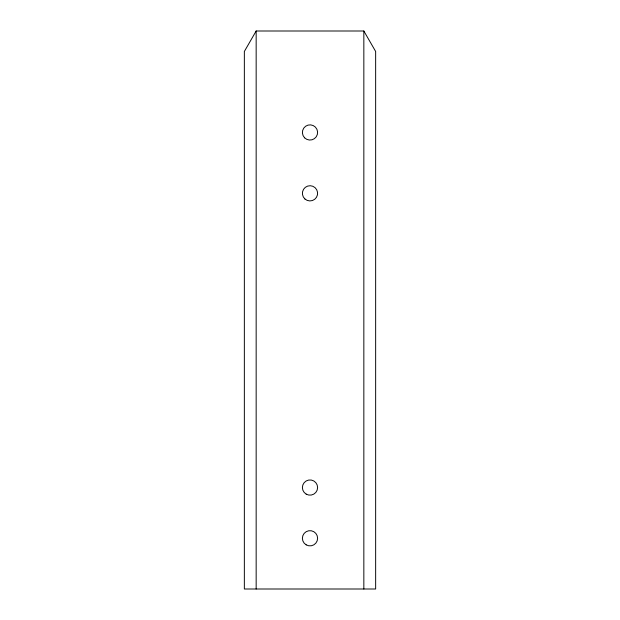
<?xml version="1.0" encoding="UTF-8"?>
<svg xmlns="http://www.w3.org/2000/svg" width="620" height="620" viewBox="0 0 620 620"><rect width="100%" height="100%" fill="white"/><g stroke="black" fill="none" stroke-linecap="round" stroke-linejoin="round"><path stroke-width="0.93" d="M256.161 31L244.35 51.468L244.35 589L375.65 589L375.65 51.468L363.839 31L256.161 31L256.161 589M363.839 31L363.839 589M304.622 137.834A7.611 7.611 0 0 0 317.347 134.424A7.611 7.611 0 0 0 308.031 125.108A7.611 7.611 0 0 0 304.622 137.834M304.931 198.997A7.611 7.611 0 0 0 317.448 194.882A7.611 7.611 0 0 0 307.621 186.101A7.611 7.611 0 0 0 304.931 198.997M306.195 494.132A7.611 7.611 0 0 0 317.611 487.545A7.611 7.611 0 0 0 306.195 480.957A7.611 7.611 0 0 0 306.195 494.132M306.195 544.864A7.611 7.611 0 0 0 317.611 538.276A7.611 7.611 0 0 0 306.195 531.681A7.611 7.611 0 0 0 306.195 544.864"/></g></svg>
